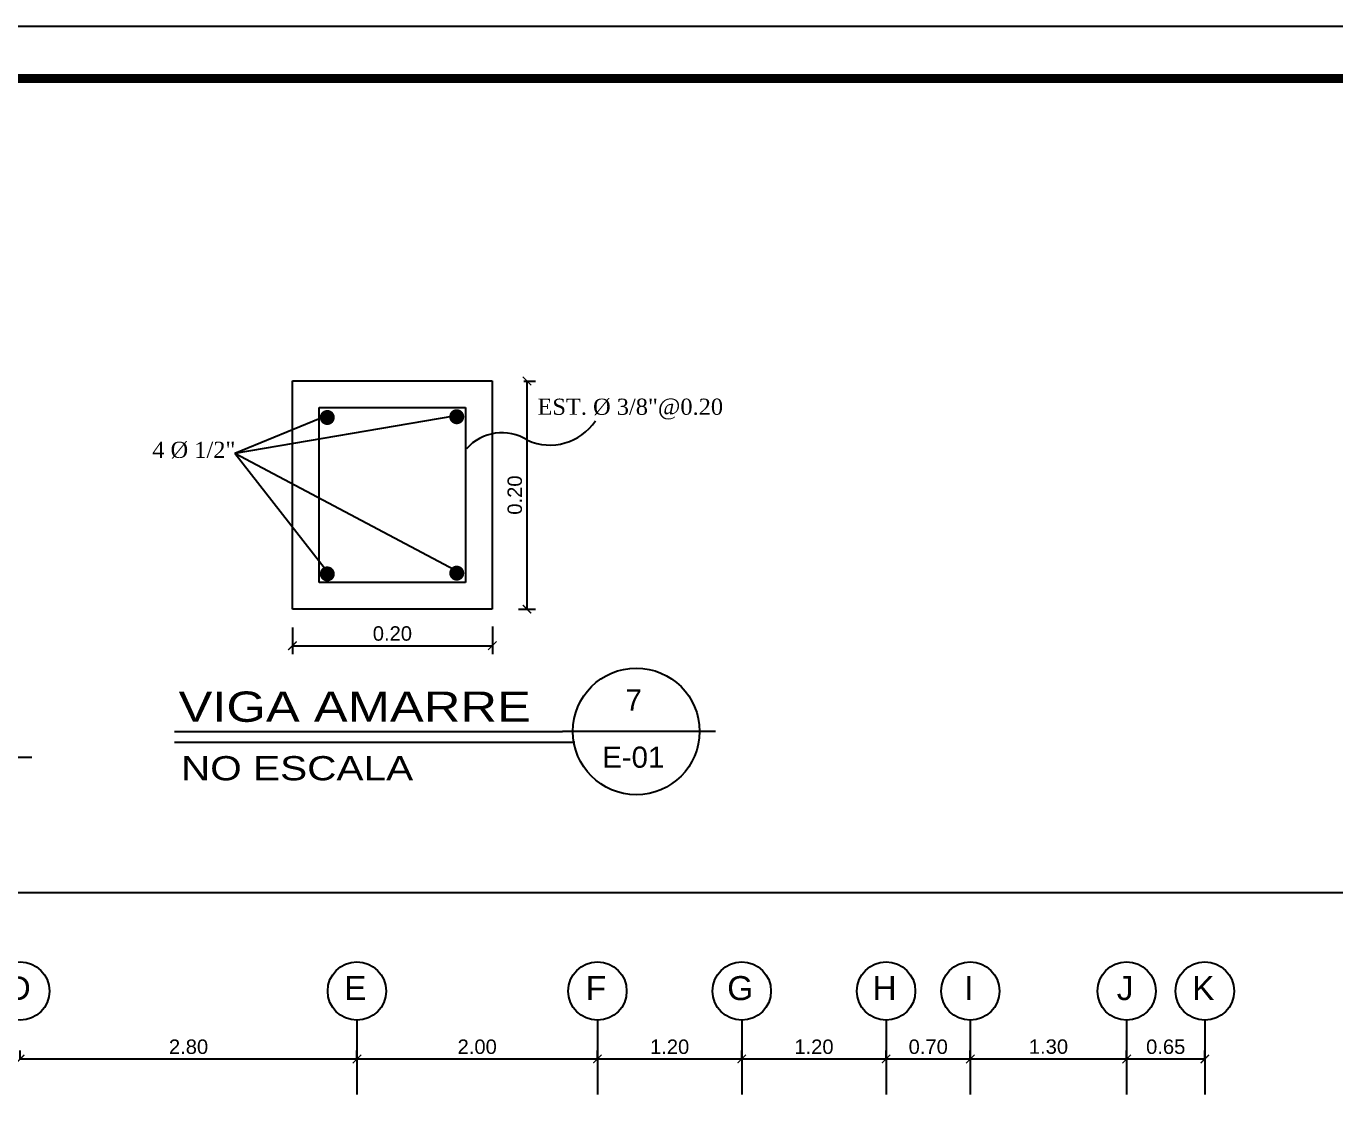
# Model space of a CAD drawing. Header units: feet. Extents: x 317 to 512, y -141 to 162.
# Drawn here: x 421.05 to 431.93, y 90.63 to 99.68 of the extents above; entities that cross this region are included whole.
import ezdxf
from ezdxf.enums import TextEntityAlignment as Align

# ---------------------------------------------------------------- set-up
doc = ezdxf.new("R2010")
doc.units = ezdxf.units.FT
doc.header["$MEASUREMENT"] = 0
for name, color, linetype in [('63', 7, 'Continuous'), ('DIM', 10, 'Continuous'), ('dimensiones', 1, 'Continuous'), ('MARCO', 1, 'Continuous'), ('MURO', 7, 'Continuous'), ('TEXTOS', 3, 'Continuous'), ('TEXXT', 2, 'Continuous'), ('VENTANA', 8, 'Continuous')]:
    doc.layers.add(name, color=color, linetype=linetype)
doc.styles.add('DAMIAN', font='arial.ttf', dxfattribs={"height": 0.12})
doc.styles.get("Standard").update_dxf_attribs({"font": 'arial.ttf'})
doc.styles.add('TNR', font='times.ttf')
doc.dimstyles.new('KEILY', dxfattribs={"dimtxt": 0.12, "dimasz": 0.07, "dimexe": 0.07, "dimexo": 0.25, "dimgap": 0.04, "dimtad": 1, "dimzin": 1, "dimdsep": 46, "dimtxsty": 'Standard', "dimblk": 'ARCHTICK', "dimcen": 2.5, "dimclrd": 256, "dimclre": 256, "dimclrt": 7, "dimazin": 0, "dimtfac": 1, "dimtix": 1, "dimtmove": 2, "dimatfit": 1, "dimfxl": 0.35, "dimfxlon": 1, "dimtolj": 1, "dimtzin": 1, "dimarcsym": 0})

# ---------------------------------------------------------------- blocks, each defined once
blk = doc.blocks.new('_ArchTick')
at = {"color": 0, "linetype": 'ByBlock', "const_width": 0.15}
blk.add_lwpolyline([(-0.5, -0.5), (0.5, 0.5)], dxfattribs=at)
blk = doc.blocks.new('*D7')
at = {"layer": 'DEFPOINTS', "color": 0, "linetype": 'Continuous', "transparency": 16777216}
for p in [(423.267, 94.933), (424.929, 94.941), (424.929, 94.531)]:
    blk.add_point(p, dxfattribs=at)
at = {"layer": 'MURO', "linetype": 'Continuous', "lineweight": -2, "transparency": 16777216}
for p, q in [((423.267, 94.683), (423.267, 94.461)), ((424.929, 94.691), (424.929, 94.461)), ((423.267, 94.531), (424.929, 94.531))]:
    blk.add_line(p, q, dxfattribs=at)
at = {"layer": 'MURO', "linetype": 'Continuous', "lineweight": -2, "transparency": 16777216, "xscale": 0.07, "yscale": 0.07, "zscale": 0.07, "rotation": 180}
blk.add_blockref('_ArchTick', (423.267, 94.531), dxfattribs=at)
at = {"layer": 'MURO', "linetype": 'Continuous', "lineweight": -2, "transparency": 16777216, "xscale": 0.07, "yscale": 0.07, "zscale": 0.07}
blk.add_blockref('_ArchTick', (424.929, 94.531), dxfattribs=at)
at = {"layer": 'MURO', "color": 7, "linetype": 'Continuous', "transparency": 16777216, "insert": (424.098, 94.632), "char_height": 0.12, "attachment_point": 5}
blk.add_mtext('\\A1;0.20', dxfattribs=at)
blk = doc.blocks.new('*D8')
at = {"layer": 'DEFPOINTS', "color": 0, "linetype": 'Continuous', "transparency": 16777216}
for p in [(424.942, 96.731), (424.896, 94.835), (425.217, 94.835)]:
    blk.add_point(p, dxfattribs=at)
at = {"layer": 'MURO', "linetype": 'Continuous', "lineweight": -2, "transparency": 16777216}
for p, q in [((425.192, 96.731), (425.287, 96.731)), ((425.217, 96.731), (425.217, 94.835)), ((425.146, 94.835), (425.287, 94.835))]:
    blk.add_line(p, q, dxfattribs=at)
at = {"layer": 'MURO', "linetype": 'Continuous', "lineweight": -2, "transparency": 16777216, "xscale": 0.07, "yscale": 0.07, "zscale": 0.07}
for p, rotation in [((425.217, 96.731), 90), ((425.217, 94.835), 270)]:
    blk.add_blockref('_ArchTick', p, dxfattribs=dict(at, rotation=rotation))
at = {"layer": 'MURO', "color": 7, "linetype": 'Continuous', "transparency": 16777216, "insert": (425.116, 95.783), "char_height": 0.12, "attachment_point": 5, "rotation": 90}
blk.add_mtext('\\A1;0.20', dxfattribs=at)
blk = doc.blocks.new('*D101')
at = {"layer": 'DEFPOINTS', "color": 0, "transparency": 16777216}
for p in [(421.003, 91.097), (423.803, 91.097), (423.803, 91.097)]:
    blk.add_point(p, dxfattribs=at)
at = {"layer": 'DIM', "lineweight": -2, "transparency": 16777216}
for p, q in [((421.003, 91.097), (421.003, 91.167)), ((421.003, 91.097), (423.803, 91.097)), ((423.803, 91.097), (423.803, 91.167))]:
    blk.add_line(p, q, dxfattribs=at)
at = {"layer": 'DIM', "lineweight": -2, "transparency": 16777216, "xscale": 0.07, "yscale": 0.07, "zscale": 0.07, "rotation": 180}
blk.add_blockref('_ArchTick', (421.003, 91.097), dxfattribs=at)
at = {"layer": 'DIM', "lineweight": -2, "transparency": 16777216, "xscale": 0.07, "yscale": 0.07, "zscale": 0.07}
blk.add_blockref('_ArchTick', (423.803, 91.097), dxfattribs=at)
at = {"layer": 'DIM', "color": 7, "transparency": 16777216, "insert": (422.403, 91.198), "char_height": 0.12, "attachment_point": 5}
blk.add_mtext('\\A1;2.80', dxfattribs=at)
blk = doc.blocks.new('*D102')
at = {"layer": 'DEFPOINTS', "color": 0, "transparency": 16777216}
for p in [(423.803, 91.097), (425.803, 91.097), (425.803, 91.062)]:
    blk.add_point(p, dxfattribs=at)
at = {"layer": 'DIM', "lineweight": -2, "transparency": 16777216}
for p, q in [((423.803, 91.097), (423.803, 91.167)), ((423.803, 91.097), (425.803, 91.097)), ((425.803, 91.097), (425.803, 91.167))]:
    blk.add_line(p, q, dxfattribs=at)
at = {"layer": 'DIM', "lineweight": -2, "transparency": 16777216, "xscale": 0.07, "yscale": 0.07, "zscale": 0.07, "rotation": 180}
blk.add_blockref('_ArchTick', (423.803, 91.097), dxfattribs=at)
at = {"layer": 'DIM', "lineweight": -2, "transparency": 16777216, "xscale": 0.07, "yscale": 0.07, "zscale": 0.07}
blk.add_blockref('_ArchTick', (425.803, 91.097), dxfattribs=at)
at = {"layer": 'DIM', "color": 7, "transparency": 16777216, "insert": (424.803, 91.198), "char_height": 0.12, "attachment_point": 5}
blk.add_mtext('\\A1;2.00', dxfattribs=at)
blk = doc.blocks.new('*D103')
at = {"layer": 'DEFPOINTS', "color": 0, "transparency": 16777216}
for p in [(427.003, 91.097), (427.003, 91.097), (425.803, 91.062)]:
    blk.add_point(p, dxfattribs=at)
at = {"layer": 'DIM', "lineweight": -2, "transparency": 16777216}
for p, q in [((425.803, 91.097), (425.803, 91.167)), ((425.803, 91.097), (427.003, 91.097)), ((427.003, 91.097), (427.003, 91.167))]:
    blk.add_line(p, q, dxfattribs=at)
at = {"layer": 'DIM', "lineweight": -2, "transparency": 16777216, "xscale": 0.07, "yscale": 0.07, "zscale": 0.07, "rotation": 180}
blk.add_blockref('_ArchTick', (425.803, 91.097), dxfattribs=at)
at = {"layer": 'DIM', "lineweight": -2, "transparency": 16777216, "xscale": 0.07, "yscale": 0.07, "zscale": 0.07}
blk.add_blockref('_ArchTick', (427.003, 91.097), dxfattribs=at)
at = {"layer": 'DIM', "color": 7, "transparency": 16777216, "insert": (426.403, 91.198), "char_height": 0.12, "attachment_point": 5}
blk.add_mtext('\\A1;1.20', dxfattribs=at)
blk = doc.blocks.new('*D104')
at = {"layer": 'DEFPOINTS', "color": 0, "transparency": 16777216}
for p in [(427.003, 91.097), (428.203, 91.097), (428.203, 91.097)]:
    blk.add_point(p, dxfattribs=at)
at = {"layer": 'DIM', "lineweight": -2, "transparency": 16777216}
for p, q in [((427.003, 91.097), (427.003, 91.167)), ((427.003, 91.097), (428.203, 91.097)), ((428.203, 91.097), (428.203, 91.167))]:
    blk.add_line(p, q, dxfattribs=at)
at = {"layer": 'DIM', "lineweight": -2, "transparency": 16777216, "xscale": 0.07, "yscale": 0.07, "zscale": 0.07, "rotation": 180}
blk.add_blockref('_ArchTick', (427.003, 91.097), dxfattribs=at)
at = {"layer": 'DIM', "lineweight": -2, "transparency": 16777216, "xscale": 0.07, "yscale": 0.07, "zscale": 0.07}
blk.add_blockref('_ArchTick', (428.203, 91.097), dxfattribs=at)
at = {"layer": 'DIM', "color": 7, "transparency": 16777216, "insert": (427.603, 91.198), "char_height": 0.12, "attachment_point": 5}
blk.add_mtext('\\A1;1.20', dxfattribs=at)
blk = doc.blocks.new('*D105')
at = {"layer": 'DEFPOINTS', "color": 0, "transparency": 16777216}
for p in [(428.203, 91.097), (428.903, 91.097), (428.903, 91.097)]:
    blk.add_point(p, dxfattribs=at)
at = {"layer": 'DIM', "lineweight": -2, "transparency": 16777216}
for p, q in [((428.203, 91.097), (428.203, 91.167)), ((428.203, 91.097), (428.903, 91.097)), ((428.903, 91.097), (428.903, 91.167))]:
    blk.add_line(p, q, dxfattribs=at)
at = {"layer": 'DIM', "lineweight": -2, "transparency": 16777216, "xscale": 0.07, "yscale": 0.07, "zscale": 0.07, "rotation": 180}
blk.add_blockref('_ArchTick', (428.203, 91.097), dxfattribs=at)
at = {"layer": 'DIM', "lineweight": -2, "transparency": 16777216, "xscale": 0.07, "yscale": 0.07, "zscale": 0.07}
blk.add_blockref('_ArchTick', (428.903, 91.097), dxfattribs=at)
at = {"layer": 'DIM', "color": 7, "transparency": 16777216, "insert": (428.553, 91.198), "char_height": 0.12, "attachment_point": 5}
blk.add_mtext('\\A1;0.70', dxfattribs=at)
blk = doc.blocks.new('*D106')
at = {"layer": 'DEFPOINTS', "color": 0, "transparency": 16777216}
for p in [(428.903, 91.097), (430.203, 91.097), (430.203, 91.097)]:
    blk.add_point(p, dxfattribs=at)
at = {"layer": 'DIM', "lineweight": -2, "transparency": 16777216}
for p, q in [((428.903, 91.097), (428.903, 91.167)), ((428.903, 91.097), (430.203, 91.097)), ((430.203, 91.097), (430.203, 91.167))]:
    blk.add_line(p, q, dxfattribs=at)
at = {"layer": 'DIM', "lineweight": -2, "transparency": 16777216, "xscale": 0.07, "yscale": 0.07, "zscale": 0.07, "rotation": 180}
blk.add_blockref('_ArchTick', (428.903, 91.097), dxfattribs=at)
at = {"layer": 'DIM', "lineweight": -2, "transparency": 16777216, "xscale": 0.07, "yscale": 0.07, "zscale": 0.07}
blk.add_blockref('_ArchTick', (430.203, 91.097), dxfattribs=at)
at = {"layer": 'DIM', "color": 7, "transparency": 16777216, "insert": (429.553, 91.199), "char_height": 0.12, "attachment_point": 5}
blk.add_mtext('\\A1;1.30', dxfattribs=at)
blk = doc.blocks.new('*D107')
at = {"layer": 'DEFPOINTS', "color": 0, "transparency": 16777216}
for p in [(430.203, 91.097), (430.853, 91.097), (430.853, 91.097)]:
    blk.add_point(p, dxfattribs=at)
at = {"layer": 'DIM', "lineweight": -2, "transparency": 16777216}
for p, q in [((430.203, 91.097), (430.203, 91.167)), ((430.203, 91.097), (430.853, 91.097)), ((430.853, 91.097), (430.853, 91.167))]:
    blk.add_line(p, q, dxfattribs=at)
at = {"layer": 'DIM', "lineweight": -2, "transparency": 16777216, "xscale": 0.07, "yscale": 0.07, "zscale": 0.07, "rotation": 180}
blk.add_blockref('_ArchTick', (430.203, 91.097), dxfattribs=at)
at = {"layer": 'DIM', "lineweight": -2, "transparency": 16777216, "xscale": 0.07, "yscale": 0.07, "zscale": 0.07}
blk.add_blockref('_ArchTick', (430.853, 91.097), dxfattribs=at)
at = {"layer": 'DIM', "color": 7, "transparency": 16777216, "insert": (430.528, 91.198), "char_height": 0.12, "attachment_point": 5}
blk.add_mtext('\\A1;0.65', dxfattribs=at)

msp = doc.modelspace()

# ---------------------------------------------------------------- linework, layer by layer
at = {"color": 6, "ltscale": 0.8}
for p, q in [((423.26713, 96.73122), (424.92865, 96.73122)), ((423.26713, 94.83465), (423.26713, 96.73122)), ((424.92865, 96.73122), (424.92865, 94.83465)), ((424.92865, 94.83465), (423.26713, 94.83465))]:
    msp.add_line(p, q, dxfattribs=at)
at = {"color": 7, "linetype": 'Continuous', "ltscale": 0.6}
for p, q in [((423.48867, 96.50968), (424.70712, 96.50968)), ((423.48867, 95.05619), (423.48867, 96.50968)), ((424.70712, 96.50968), (424.70712, 95.05619)), ((424.70712, 95.05619), (423.48867, 95.05619))]:
    msp.add_line(p, q, dxfattribs=at)
at = {"layer": '63'}
for p in [(423.54414, 96.43978), (424.60874, 96.43978), (424.61726, 95.15788), (423.56118, 95.14086)]:
    msp.add_line(p, (422.78723, 96.12839), dxfattribs=at)
at = {"layer": '63', "const_width": 0.06231}
for points in [[(423.52543, 96.42785, 1), (423.58773, 96.42785, 1)], [(424.60182, 96.43408, 1), (424.66412, 96.43408, 1)], [(423.52543, 95.12805, 1), (423.58773, 95.12805, 1)], [(424.60182, 95.13428, 1), (424.66412, 95.13428, 1)]]:
    msp.add_lwpolyline(points, format="xyb", close=True, dxfattribs=at)
at = {"layer": '63'}
for centre, radius, start, end in [((425.00929, 95.90526), 0.39525, 57.635217, 138.593878), ((425.40798, 96.65319), 0.4544, 245.683183, 326.16892)]:
    msp.add_arc(centre, radius, start, end, dxfattribs=at)
at = {"layer": 'DIM'}
msp.add_line((445.29759, 92.47774), (400.81546, 92.47774, -6.12906), dxfattribs=at)
at = {"layer": 'MARCO'}
msp.add_lwpolyline([(387.97006, 99.67954), (452.47006, 99.67954), (452.47006, 57.67954), (387.97006, 57.67954)], close=True, dxfattribs=at)
at = {"layer": 'MARCO', "const_width": 0.075}
msp.add_lwpolyline([(445.29759, 99.24551), (388.40409, 99.24551), (388.40409, 58.11357), (445.29759, 58.11357)], close=True, dxfattribs=at)
at = {"layer": 'TEXXT', "color": 4}
for p, q in [((422.28692, 93.81905), (425.51213, 93.81905)), ((426.78409, 93.81905), (425.51213, 93.81905)), ((421.09896, 93.60352), (420.10334, 93.60352))]:
    msp.add_line(p, q, dxfattribs=at)
at = {"layer": 'TEXXT', "color": 3}
msp.add_line((422.28692, 93.72862), (425.61468, 93.72862), dxfattribs=at)
at = {"layer": 'TEXXT', "color": 4}
msp.add_circle((426.12547, 93.81905), 0.52648, dxfattribs=at)
at = {"layer": 'VENTANA'}
for p, q in [((423.80293, 91.41881), (423.80293, 90.80087)), ((425.80293, 91.41881), (425.80293, 90.80087)), ((427.00293, 91.41881), (427.00293, 90.80087)), ((428.20293, 91.41881), (428.20293, 90.80087)), ((428.90293, 91.41881), (428.90293, 90.80087)), ((430.20298, 91.41881), (430.20298, 90.80087)), ((430.85293, 91.41881), (430.85293, 90.80087))]:
    msp.add_line(p, q, dxfattribs=at)
for centre in [(421.00293, 91.66169), (423.80293, 91.66169), (425.80293, 91.66169), (427.00293, 91.66169), (428.20293, 91.66169), (428.90293, 91.66169), (430.20298, 91.66169), (430.85293, 91.66169)]:
    msp.add_circle(centre, 0.24289, dxfattribs=at)

# ---------------------------------------------------------------- texts
at = {"layer": 'dimensiones', "color": 7, "ltscale": 0.2, "style": 'TNR'}
for s, height, p in [('EST. %%C 3/8"@0.20', 0.1343091, (426.84743, 96.44997)), ('4 %%C 1/2"', 0.134309, (422.79265, 96.09182))]:
    msp.add_text(s, height=height, dxfattribs=at).set_placement(p, align=Align.RIGHT)
at = {"layer": 'TEXTOS', "color": 7, "style": 'DAMIAN', "width": 1.2}
for s, height, p in [('VIGA AMARRE', 0.2515968, (422.31988, 93.89884)), (' NO ESCALA', 0.201277, (422.24569, 93.4125))]:
    msp.add_text(s, height=height, dxfattribs=at).set_placement(p)
at = {"layer": 'TEXXT', "style": 'DAMIAN'}
for s, height, p in [('7', 0.17522, (426.1042, 93.99255)), ('E-01', 0.175219, (426.10064, 93.51728)), ('D', 0.19968, (420.9903, 91.58606)), ('E', 0.19968, (423.7903, 91.58606)), ('F', 0.19968, (425.7903, 91.58606)), ('G', 0.19968, (426.9903, 91.58606)), ('H', 0.19968, (428.1903, 91.58606)), ('I', 0.19968, (428.8903, 91.58606)), ('J', 0.19968, (430.19035, 91.58606)), ('K', 0.19968, (430.8403, 91.58606))]:
    msp.add_text(s, height=height, dxfattribs=at).set_placement(p, align=Align.CENTER)

# ---------------------------------------------------------------- dimensions: what is measured, and where the dimension line sits
at = {"layer": 'DIM'}
for base, p1, p2, picture, middle in [((423.80293, 91.09719), (421.00293, 91.09719), (423.80293, 91.09719), '*D101', (422.40293, 91.19846)), ((425.80293, 91.09719), (423.80293, 91.09719), (425.80293, 91.06219), '*D102', (424.80293, 91.19846)), ((427.00293, 91.09719), (425.80293, 91.06219), (427.00293, 91.09719), '*D103', (426.40293, 91.19846)), ((428.20293, 91.09719), (427.00293, 91.09719), (428.20293, 91.09719), '*D104', (427.60293, 91.19846)), ((428.90293, 91.09719), (428.20293, 91.09719), (428.90293, 91.09719), '*D105', (428.55293, 91.19846)), ((430.20298, 91.09719), (428.90293, 91.09719), (430.20298, 91.09719), '*D106', (429.55295, 91.1985)), ((430.85293, 91.09719), (430.20298, 91.09719), (430.85293, 91.09719), '*D107', (430.52795, 91.19846))]:
    dim = msp.add_linear_dim(base=base, p1=p1, p2=p2, dimstyle='KEILY', override={"dimfxl": 0.06}, dxfattribs=at)
    dim.commit()
    dim.dimension.update_dxf_attribs({"geometry": picture, "text_midpoint": middle})
at = {"layer": 'MURO', "color": 7, "linetype": 'Continuous'}
dim = msp.add_linear_dim(base=(425.21743, 94.83465), p1=(424.94236, 96.73122), p2=(424.89594, 94.83465), angle=90, text='0.20', dimstyle='KEILY', dxfattribs=at)
dim.commit()
dim.dimension.update_dxf_attribs({"geometry": '*D8', "text_midpoint": (425.11616, 95.78294)})
dim = msp.add_linear_dim(base=(424.92865, 94.53061), p1=(423.26713, 94.93316), p2=(424.92865, 94.94102), text='0.20', dimstyle='KEILY', dxfattribs=at)
dim.commit()
dim.dimension.update_dxf_attribs({"geometry": '*D7', "text_midpoint": (424.09789, 94.63188)})

doc.saveas('drawing.dxf')
